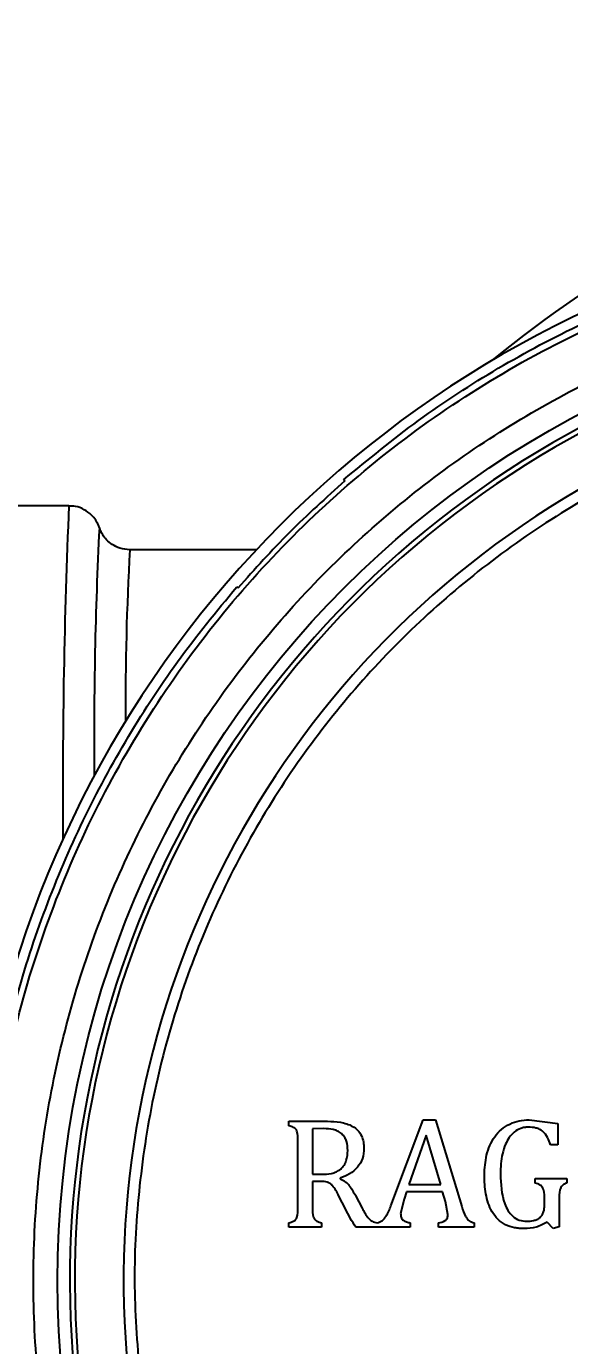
# Model space of a CAD drawing. Header units: millimetres. Extents: x 2055 to 5101, y 917 to 3070.
# Drawn here: x 2827.3 to 2878.1, y 2629.2 to 2752.3 of the extents above; entities that cross this region are included whole.
import ezdxf

# ---------------------------------------------------------------- set-up
doc = ezdxf.new("R2010")
doc.units = ezdxf.units.MM
doc.layers.add('AM_5', color=3, linetype='Continuous', lineweight=25)
doc.styles.add('SLDTEXTSTYLE1', font='txt.shx', dxfattribs={"width": 0.7, "bigfont": 'gbcbig.shx'})
doc.dimstyles.new('SLDDIMSTYLE12$0', dxfattribs={"dimtxt": 12, "dimasz": 10, "dimexe": 0, "dimexo": 0.0625, "dimgap": 0.875, "dimtad": 1, "dimdec": 1, "dimlfac": 1.8, "dimrnd": 1e-09, "dimzin": 12, "dimdsep": 46, "dimtxsty": 'SLDTEXTSTYLE1', "dimcen": 0.09, "dimdle": 8.16, "dimclrd": 3, "dimclre": 3, "dimadec": 0, "dimazin": 3, "dimtfac": 1, "dimtdec": 1, "dimtofl": 0, "dimtmove": 0, "dimatfit": 3, "dimfxl": 0, "dimfrac": 2, "dimtolj": 1, "dimlwd": 5, "dimlwe": 5, "dimarcsym": 0})

# ---------------------------------------------------------------- blocks, each defined once
blk = doc.blocks.new('*D56')
at = {"layer": 'AM_5', "color": 3, "lineweight": 5, "transparency": 16777216}
blk.add_line((3029.97, 2850.88), (2635.57, 2850.88), dxfattribs=at)
at = {"layer": 'AM_5', "color": 3, "linetype": 'Continuous', "lineweight": 5, "transparency": 16777216}
for p, q in [((2635.57, 2840.88), (2635.57, 2527.09)), ((3041.65, 2517.09), (2635.57, 2517.09))]:
    blk.add_line(p, q, dxfattribs=at)
at = {"layer": 'AM_5', "color": 3, "transparency": 16777216}
for points in [[(2633.9, 2840.88), (2637.24, 2840.88), (2635.57, 2850.88)], [(2633.9, 2527.09), (2637.24, 2527.09), (2635.57, 2517.09)]]:
    blk.add_solid(points, dxfattribs=at)
at = {"layer": 'Defpoints', "color": 0, "transparency": 16777216}
for p in [(3030.03, 2850.88), (2635.57, 2517.09), (3041.71, 2517.09)]:
    blk.add_point(p, dxfattribs=at)
at = {"layer": 'AM_5', "color": 0, "transparency": 16777216, "insert": (2620.98, 2683.99), "char_height": 12, "attachment_point": 5, "rotation": 90, "style": 'SLDTEXTSTYLE1'}
blk.add_mtext('\\A1;{\\H2.28571x;335}', dxfattribs=at)

msp = doc.modelspace()

# ---------------------------------------------------------------- linework, layer by layer
at = {"color": 7, "linetype": 'Continuous', "lineweight": 25}
for p, q in [((2856.935, 2709.983), (2857.046, 2709.871)), ((2831.261, 2707.558), (2821.955, 2707.558)), ((2834.125, 2705.478), (2834.108, 2705.503)), ((2834.127, 2705.473), (2834.125, 2705.478)), ((2848.777, 2703.449), (2836.955, 2703.449)), ((2847.051, 2699.876), (2846.94, 2699.988)), ((2851.81, 2649.7), (2851.81, 2650.112)), ((2851.81, 2650.112), (2855.422, 2650.112)), ((2861.354, 2642.218), (2864.372, 2650.249)), ((2864.372, 2650.249), (2865.517, 2650.249)), ((2865.517, 2650.249), (2867.978, 2642.161)), ((2874.266, 2650.249), (2876.941, 2649.908)), ((2876.941, 2649.908), (2876.941, 2647.917)), ((2852.656, 2642.081), (2852.656, 2648.264)), ((2855.085, 2649.426), (2854.028, 2649.398)), ((2854.028, 2649.398), (2854.028, 2645.173)), ((2864.655, 2648.83), (2863.024, 2644.212)), ((2866.014, 2644.212), (2864.655, 2648.83)), ((2876.941, 2647.917), (2876.255, 2647.917)), ((2854.028, 2645.173), (2854.845, 2645.173)), ((2856.62, 2644.806), (2856.62, 2644.742)), ((2874.825, 2644.349), (2874.825, 2644.761)), ((2874.825, 2644.761), (2877.788, 2644.761)), ((2877.788, 2644.761), (2877.788, 2644.349)), ((2854.82, 2644.487), (2854.028, 2644.487)), ((2854.028, 2644.487), (2854.028, 2642.086)), ((2862.816, 2643.526), (2862.574, 2642.849)), ((2866.184, 2643.526), (2862.816, 2643.526)), ((2863.024, 2644.212), (2866.014, 2644.212)), ((2866.437, 2642.626), (2866.184, 2643.526)), ((2857.098, 2641.94), (2856.487, 2643.138)), ((2858.029, 2643.185), (2858.659, 2642.004)), ((2862.574, 2642.849), (2862.258, 2641.492)), ((2866.677, 2641.419), (2866.437, 2642.626)), ((2875.706, 2642.287), (2875.706, 2642.716)), ((2877.078, 2642.767), (2877.078, 2640.248)), ((2851.81, 2640.233), (2851.81, 2640.645)), ((2854.875, 2640.233), (2851.81, 2640.233)), ((2854.875, 2640.645), (2854.875, 2640.233)), ((2863.154, 2640.233), (2858.072, 2640.217)), ((2863.154, 2640.645), (2863.154, 2640.233)), ((2865.787, 2640.233), (2865.787, 2640.645)), ((2869.121, 2640.233), (2865.787, 2640.233)), ((2869.121, 2640.645), (2869.121, 2640.233)), ((2876.497, 2640.096), (2875.953, 2640.709)), ((2877.078, 2640.248), (2876.497, 2640.096))]:
    msp.add_line(p, q, dxfattribs=at)
msp.add_circle((2921.689, 2635.233), 91.48, dxfattribs=at)
for centre, radius, start, end in [((2937.538, 2640.064), 104.994, 107.69614, 129.47441), ((2921.732, 2635.06), 99.998, 100.32817, 169.67428), ((2921.689, 2635.233), 90.341, 353.64897, 186.35103), ((2921.689, 2635.233), 89.875, 353.64897, 186.35103), ((2921.689, 2635.233), 85.319, 353.33017, 186.66983), ((3440.169, 2681.221), 609.478, 177.523389, 180.446978), ((3231.106, 2685.637), 397.495, 177.13528, 180.47351), ((3099.42, 2688.761), 262.875, 176.79691, 180.28903)]:
    msp.add_arc(centre, radius, start, end, dxfattribs=at)
for points in [[(2824.016, 2646.023), (2824.54, 2649.674), (2825.588, 2656.978), (2828.707, 2667.621), (2832.915, 2677.864), (2838.271, 2687.565), (2844.675, 2696.604), (2852.057, 2704.866), (2860.319, 2712.247), (2869.358, 2718.652), (2879.059, 2724.007), (2889.302, 2728.215), (2899.945, 2731.335), (2907.248, 2732.383), (2910.9, 2732.907)], [(2856.935, 2709.983), (2859.232, 2711.87), (2863.825, 2715.644), (2871.325, 2720.489), (2879.196, 2724.69), (2887.425, 2728.137), (2895.92, 2730.89), (2901.747, 2732.065), (2904.661, 2732.653)], [(2921.689, 2541.493), (2918.622, 2541.58), (2912.486, 2541.754), (2903.372, 2543.157), (2894.434, 2545.382), (2885.759, 2548.49), (2877.429, 2552.429), (2869.526, 2557.166), (2862.125, 2562.655), (2855.298, 2568.842), (2849.11, 2575.669), (2843.622, 2583.07), (2838.885, 2590.973), (2834.945, 2599.303), (2831.841, 2607.978), (2829.602, 2616.916), (2828.25, 2626.03), (2827.798, 2635.233), (2828.25, 2644.436), (2829.602, 2653.551), (2831.841, 2662.489), (2834.945, 2671.164), (2838.885, 2679.493), (2843.622, 2687.397), (2849.11, 2694.797), (2855.298, 2701.624), (2862.125, 2707.812), (2869.526, 2713.301), (2877.429, 2718.038), (2885.759, 2721.977), (2894.434, 2725.084), (2903.372, 2727.31), (2912.486, 2728.713), (2918.622, 2728.887), (2921.689, 2728.974)], [(2857.046, 2709.871), (2855.291, 2708.295), (2851.78, 2705.142), (2848.628, 2701.631), (2847.051, 2699.876)], [(2824.269, 2652.261), (2824.857, 2655.175), (2826.033, 2661.003), (2828.786, 2669.497), (2832.233, 2677.726), (2836.433, 2685.597), (2841.278, 2693.098), (2845.053, 2697.691), (2846.94, 2699.988)]]:
    msp.add_open_spline(points, degree=3, dxfattribs=at)
for points, knots in [([(2921.689, 2719.52), (2918.784, 2719.433), (2912.926, 2719.258), (2904.175, 2717.83), (2895.521, 2715.526), (2887.116, 2712.278), (2879.105, 2708.157), (2871.621, 2703.233), (2864.776, 2697.61), (2858.611, 2691.365), (2853.124, 2684.517), (2848.335, 2677.065), (2844.313, 2669.059), (2841.15, 2660.624), (2838.901, 2651.898), (2837.618, 2643.036), (2837.216, 2634.178), (2837.722, 2628.339), (2837.973, 2625.444)], [0, 0, 0, 0, 0.0612816, 0.1235957, 0.1866179, 0.25, 0.3133821, 0.3764043, 0.4387184, 0.5, 0.5612816, 0.6235957, 0.6866179, 0.75, 0.8133821, 0.8764043, 0.9387184, 1, 1, 1, 1]), ([(2834.141, 2705.427), (2834.108, 2705.526), (2834.042, 2705.727), (2833.795, 2706.209), (2833.356, 2706.752), (2832.703, 2707.23), (2831.966, 2707.529), (2831.462, 2707.526), (2831.259, 2707.525)], [0, 0, 0, 0, 0.1517469, 0.3066846, 0.4734915, 0.6611282, 0.8634718, 1, 1, 1, 1]), ([(2836.955, 2703.449), (2836.643, 2703.477), (2836.057, 2703.53), (2835.315, 2703.903), (2834.774, 2704.358), (2834.419, 2704.826), (2834.22, 2705.213), (2834.167, 2705.366), (2834.143, 2705.435)], [0, 0, 0, 0, 0.2215095, 0.4161134, 0.5868041, 0.7404371, 0.8835764, 1, 1, 1, 1]), ([(2852.656, 2648.264), (2852.67, 2648.587), (2852.688, 2648.991), (2852.46, 2649.418), (2852.192, 2649.6), (2851.963, 2649.66), (2851.81, 2649.7)], [0, 0, 0, 0, 0.4996211, 0.6251499, 0.7494732, 1, 1, 1, 1]), ([(2855.422, 2650.112), (2855.826, 2650.098), (2856.632, 2650.071), (2857.622, 2649.774), (2858.275, 2649.283), (2858.623, 2648.775), (2858.769, 2648.286), (2858.824, 2647.886), (2858.828, 2647.683), (2858.83, 2647.582)], [0, 0, 0, 0, 0.2503213, 0.4998014, 0.6247836, 0.7496745, 0.8746984, 0.9373467, 1, 1, 1, 1]), ([(2870.081, 2645.104), (2870.116, 2645.727), (2870.185, 2646.972), (2870.815, 2648.442), (2871.647, 2649.378), (2872.437, 2649.892), (2873.33, 2650.202), (2873.954, 2650.233), (2874.266, 2650.249)], [0, 0, 0, 0, 0.2501594, 0.4995807, 0.624669, 0.7497301, 0.8748096, 1, 1, 1, 1]), ([(2874.178, 2649.563), (2874.06, 2649.558), (2873.825, 2649.547), (2873.368, 2649.43), (2872.848, 2649.133), (2872.376, 2648.6), (2872.009, 2647.906), (2871.753, 2647.078), (2871.611, 2646.146), (2871.597, 2645.517), (2871.59, 2645.205)], [0, 0, 0, 0, 0.0625578, 0.1250968, 0.2497271, 0.3745435, 0.4995432, 0.6653113, 0.8335626, 1, 1, 1, 1]), ([(2876.255, 2647.917), (2876.175, 2648.145), (2876.017, 2648.602), (2875.656, 2649.105), (2875.251, 2649.375), (2874.789, 2649.538), (2874.421, 2649.553), (2874.178, 2649.563)], [0, 0, 0, 0, 0.2503493, 0.4996618, 0.6209721, 0.7499106, 1, 1, 1, 1]), ([(2857.321, 2647.385), (2857.304, 2647.677), (2857.279, 2648.115), (2857.027, 2648.645), (2856.74, 2648.979), (2856.367, 2649.212), (2855.814, 2649.399), (2855.377, 2649.415), (2855.085, 2649.426)], [0, 0, 0, 0, 0.2495868, 0.3746258, 0.4995906, 0.6247112, 0.7498825, 1, 1, 1, 1]), ([(2854.845, 2645.173), (2855.166, 2645.176), (2855.648, 2645.181), (2856.261, 2645.378), (2856.672, 2645.634), (2856.989, 2646), (2857.273, 2646.58), (2857.302, 2647.063), (2857.321, 2647.385)], [0, 0, 0, 0, 0.2503, 0.3753367, 0.5003813, 0.6253296, 0.7504389, 1, 1, 1, 1]), ([(2858.83, 2647.582), (2858.806, 2647.263), (2858.757, 2646.624), (2858.257, 2645.778), (2857.506, 2645.166), (2856.916, 2644.926), (2856.62, 2644.806)], [0, 0, 0, 0, 0.24990685, 0.49944842, 0.74945911, 1, 1, 1, 1]), ([(2856.62, 2644.742), (2856.781, 2644.661), (2857.102, 2644.499), (2857.474, 2644.102), (2857.774, 2643.658), (2857.944, 2643.343), (2858.029, 2643.185)], [0, 0, 0, 0, 0.2497421, 0.4995193, 0.7496968, 1, 1, 1, 1]), ([(2873.779, 2640.096), (2873.631, 2640.099), (2873.336, 2640.106), (2872.751, 2640.193), (2872.042, 2640.422), (2871.31, 2640.943), (2870.594, 2641.895), (2870.145, 2643.336), (2870.102, 2644.514), (2870.081, 2645.104)], [0, 0, 0, 0, 0.06265322, 0.12530292, 0.25030366, 0.37521459, 0.50021885, 0.74968949, 1, 1, 1, 1]), ([(2871.59, 2645.205), (2871.627, 2644.253), (2871.673, 2643.063), (2872.261, 2641.772), (2872.707, 2641.218), (2873.329, 2640.84), (2873.8, 2640.802), (2874.036, 2640.782)], [0, 0, 0, 0, 0.4997947, 0.6251408, 0.7502026, 0.8750194, 1, 1, 1, 1]), ([(2856.487, 2643.138), (2856.311, 2643.486), (2856.09, 2643.92), (2855.67, 2644.33), (2855.307, 2644.485), (2855.015, 2644.486), (2854.82, 2644.487)], [0, 0, 0, 0, 0.5001583, 0.6250646, 0.7501102, 1, 1, 1, 1]), ([(2875.706, 2642.716), (2875.714, 2643.068), (2875.724, 2643.508), (2875.508, 2643.989), (2875.248, 2644.23), (2874.994, 2644.302), (2874.825, 2644.349)], [0, 0, 0, 0, 0.500125, 0.6246688, 0.7500352, 1, 1, 1, 1]), ([(2877.788, 2644.349), (2877.75, 2644.336), (2877.675, 2644.311), (2877.532, 2644.244), (2877.363, 2644.136), (2877.217, 2643.942), (2877.067, 2643.487), (2877.073, 2643.087), (2877.078, 2642.767)], [0, 0, 0, 0, 0.06262569, 0.1252285, 0.25009261, 0.37487365, 0.50008783, 1, 1, 1, 1]), ([(2851.81, 2640.645), (2851.963, 2640.685), (2852.193, 2640.745), (2852.463, 2640.924), (2852.691, 2641.354), (2852.672, 2641.758), (2852.656, 2642.081)], [0, 0, 0, 0, 0.2505117, 0.3752446, 0.5001647, 1, 1, 1, 1]), ([(2854.028, 2642.086), (2854.022, 2641.764), (2854.015, 2641.402), (2854.162, 2641.033), (2854.257, 2640.904), (2854.489, 2640.743), (2854.721, 2640.684), (2854.875, 2640.645)], [0, 0, 0, 0, 0.49924852, 0.56209257, 0.62459054, 0.74961398, 1, 1, 1, 1]), ([(2860.075, 2640.643), (2860.161, 2640.665), (2860.334, 2640.708), (2860.634, 2640.904), (2861.026, 2641.394), (2861.223, 2641.889), (2861.354, 2642.218)], [0, 0, 0, 0, 0.125077, 0.2502224, 0.4998872, 1, 1, 1, 1]), ([(2867.978, 2642.161), (2868.073, 2641.835), (2868.193, 2641.427), (2868.469, 2641.004), (2868.712, 2640.765), (2868.957, 2640.693), (2869.121, 2640.645)], [0, 0, 0, 0, 0.5004596, 0.6283614, 0.7507034, 1, 1, 1, 1]), ([(2874.036, 2640.782), (2874.252, 2640.791), (2874.582, 2640.805), (2874.993, 2640.943), (2875.27, 2641.11), (2875.486, 2641.348), (2875.673, 2641.742), (2875.693, 2642.07), (2875.706, 2642.287)], [0, 0, 0, 0, 0.2501826, 0.3813476, 0.5003835, 0.6219047, 0.7503749, 1, 1, 1, 1]), ([(2858.072, 2640.217), (2857.895, 2640.496), (2857.54, 2641.053), (2857.246, 2641.644), (2857.098, 2641.94)], [0, 0, 0, 0, 0.4999015, 1, 1, 1, 1]), ([(2858.659, 2642.004), (2858.82, 2641.702), (2859.061, 2641.25), (2859.565, 2640.752), (2859.905, 2640.679), (2860.075, 2640.643)], [0, 0, 0, 0, 0.5005372, 0.7503463, 1, 1, 1, 1]), ([(2862.258, 2641.492), (2862.265, 2641.375), (2862.276, 2641.199), (2862.382, 2640.99), (2862.544, 2640.822), (2862.814, 2640.703), (2863.041, 2640.664), (2863.154, 2640.645)], [0, 0, 0, 0, 0.2495954, 0.3779288, 0.4998398, 0.7495428, 1, 1, 1, 1]), ([(2865.787, 2640.645), (2866.01, 2640.684), (2866.289, 2640.732), (2866.545, 2640.947), (2866.661, 2641.14), (2866.67, 2641.307), (2866.677, 2641.419)], [0, 0, 0, 0, 0.4994773, 0.6261796, 0.7503153, 1, 1, 1, 1]), ([(2875.953, 2640.709), (2875.615, 2640.521), (2874.939, 2640.144), (2874.166, 2640.112), (2873.779, 2640.096)], [0, 0, 0, 0, 0.4996166, 1, 1, 1, 1])]:
    msp.add_open_spline(points, degree=3, knots=knots, dxfattribs=at)

# ---------------------------------------------------------------- dimensions: what is measured, and where the dimension line sits
at = {"layer": 'AM_5'}
dim = msp.add_linear_dim(base=(2635.57, 2517.093), p1=(3030.032, 2850.879), p2=(3041.708, 2517.093), angle=90, text='{\\H2.28571x;335}', dimstyle='SLDDIMSTYLE12$0', override={"dimlfac": 1}, dxfattribs=at)
dim.commit()
dim.dimension.update_dxf_attribs({"geometry": '*D56', "text_midpoint": (2620.981, 2683.986)})

doc.saveas('drawing.dxf')
